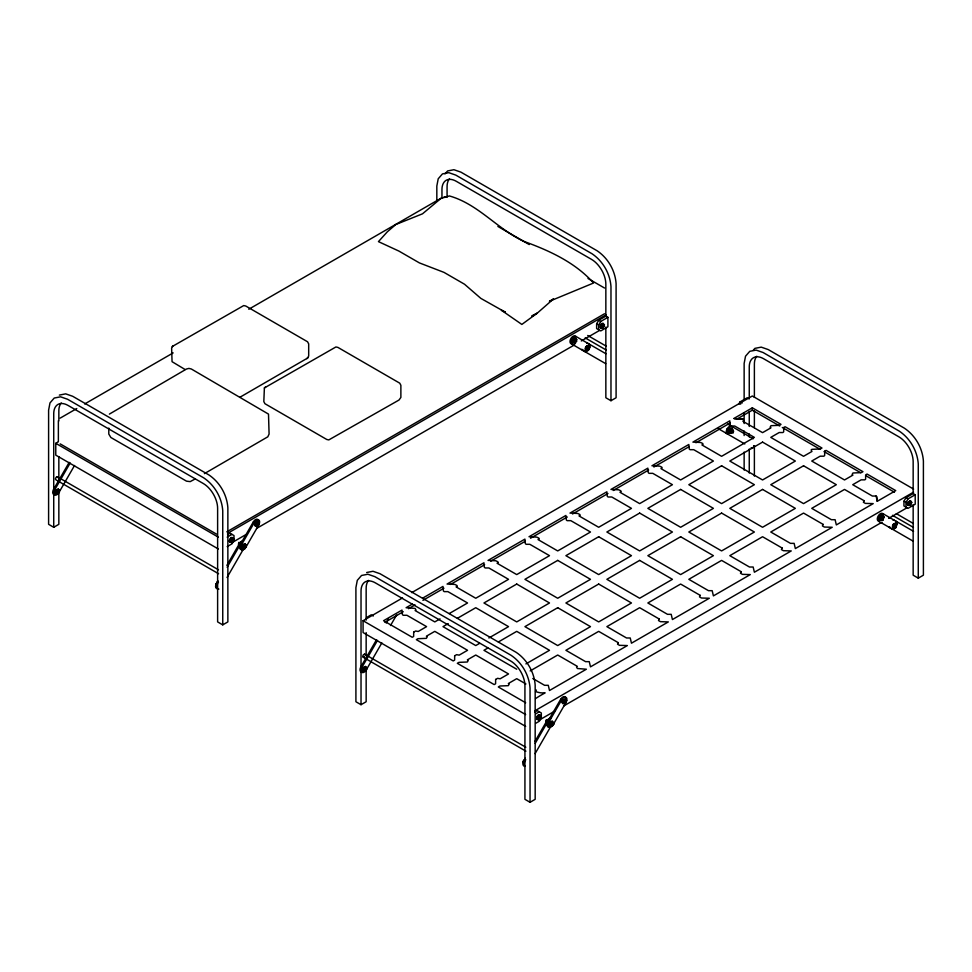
<?xml version="1.0" encoding="UTF-8"?>
<svg xmlns="http://www.w3.org/2000/svg" width="972" height="972" viewBox="0 0 972 972"><rect width="100%" height="100%" fill="white"/><g stroke="black" fill="none" stroke-linecap="round" stroke-linejoin="round"><path stroke-width="1.46" d="M56.631 491.103L56.631 492.44M230.765 539.606L230.765 540.942M245.406 546.993L245.406 543.98L244.094 544.101L242.259 547.297L242.793 548.487L244.094 548.366M573.93 340.297L573.93 341.634M601.34 326.325L602.166 324.903L602.98 325.377M523.701 762.899L524.236 761.076M538.075 717.02L538.075 718.357M546.859 721.03L546.288 719.754L545.705 721.698M881.227 517.724L881.227 519.06M239.489 545.839L238.772 544.818L239.489 542.971L240.922 542.133L241.943 542.728M546.799 723.253L546.082 722.232L546.799 720.386L548.232 719.559L548.949 720.58M732.511 432.467L731.078 433.293L729.34 431.677L731.491 429.004L733.228 430.608L731.491 429.004M731.078 433.293L730.361 432.273L731.078 430.426L732.511 429.6M172.785 346.044L171.631 348.061L172.056 361.681L185.02 369.469M264.384 387.937L263.825 401.594L264.955 403.72L326.762 439.478L328.791 439.915L398.994 400.039L400.877 397.427L400.877 385.289L399.735 383.162L337.928 347.417L335.911 346.968L264.384 387.937L265.696 386.856M307.517 358.048L308.683 356.031L308.683 343.894L307.553 341.767L245.746 306.01L243.717 305.573L172.19 346.542M54.979 494.505A4.35 2.515 -60 0 1 53.594 489.353L69.17 462.38M74.54 465.479L58.964 492.464A4.35 2.515 -60 0 1 54.626 494.967A4.35 2.515 -60 0 1 54.626 489.949L70.203 462.964M217.85 588.534A4.35 2.515 -60 0 1 216.464 583.394L217.959 580.819M226.853 565.4L239.464 543.555A4.35 2.515 -60 0 1 242.429 540.93M227.132 567.284L253.352 521.879A4.35 2.515 -60 0 1 258.491 520.506M241.518 549.763A4.35 2.515 -60 0 1 241.518 544.745L254.372 522.474A4.35 2.515 -60 0 1 258.722 519.971A4.35 2.515 -60 0 1 258.722 524.989L245.855 547.248A4.35 2.515 -60 0 1 241.518 549.763L240.485 549.168M227.035 577.502L243.352 549.229M362.277 671.919A4.35 2.515 -60 0 1 360.904 666.78L376.48 639.795M386.163 623.016L388.435 619.091M381.85 642.893L366.274 669.878A4.35 2.515 -60 0 1 361.924 672.393A4.35 2.515 -60 0 1 361.924 667.375L377.513 640.39M390.513 625.531L396.564 615.045M596.626 323.834L598.679 320.286L605.848 316.143L607.901 317.334L607.901 326.786L600.732 330.93L596.626 328.572L596.626 323.834L598.679 325.013L598.679 329.751M598.679 325.013L600.732 321.465L607.901 317.334M525.159 765.96A4.35 2.515 -60 0 1 523.774 760.809L525.257 758.245M534.904 741.539L546.774 720.981A4.35 2.515 -60 0 1 551.124 718.478M535.183 743.422L560.65 699.305A4.35 2.515 -60 0 1 565.789 697.932M548.828 727.178A4.35 2.515 -60 0 1 548.828 722.16L561.682 699.901A4.35 2.515 -60 0 1 566.02 697.386A4.35 2.515 -60 0 1 566.02 702.404L553.165 724.675A4.35 2.515 -60 0 1 548.828 727.178L547.795 726.594M535.086 753.64L551.403 725.367L552.424 725.902L553.676 724.359L553.676 722.706L551.403 722.002L550.164 725.197L552.424 725.902M738.671 404.267L740.044 401.898L747.213 397.767L749.254 398.945M903.936 501.26L905.989 497.713L913.158 493.569L915.211 494.748L915.211 504.213L908.03 508.356L903.936 505.987L903.936 501.26L905.989 502.439L905.989 507.165M905.989 502.439L908.03 498.891L915.211 494.748M55.963 491.334L57.202 489.779L59.474 490.483L58.235 493.691L55.963 492.986L55.963 491.334L56.983 491.917L56.983 493.582M56.983 491.917L58.235 490.374L59.474 490.483M230.109 539.825L231.348 538.281L233.608 538.986L232.369 542.182L230.109 541.477L230.109 539.825L231.129 540.42L231.129 542.072M231.129 540.42L232.369 538.865L233.608 538.986M255.709 523.859L256.948 522.316L259.22 523.009L257.981 526.217L255.709 525.512L255.709 523.859L256.742 524.443L256.742 526.107M256.742 524.443L257.981 522.9L259.22 523.009M242.854 546.118L244.094 544.575L246.366 545.28L245.126 548.487L242.854 547.783L242.854 546.118L243.875 546.714L243.875 548.366M243.875 546.714L245.126 545.171L246.366 545.28M215.966 585.363L217.206 582.167L218.457 582.277M573.261 340.516L574.501 338.973L576.773 339.678L575.533 342.873L573.261 342.18L573.261 340.516L574.282 341.111L574.282 342.764M574.282 341.111L575.533 339.568L576.773 339.678M600.915 325.729L602.166 324.186L604.426 324.891L603.187 328.099L600.915 327.394L600.915 325.729L601.947 326.325L601.947 327.977M601.947 326.325L603.187 324.782L604.426 324.891M586.116 347.94L587.355 346.397L589.627 347.101L588.388 350.297L586.116 349.604L586.116 347.94L587.137 348.535L587.137 350.187M587.137 348.535L588.388 346.992L589.627 347.101M363.273 668.748L364.512 667.205L366.772 667.91L365.533 671.105L363.273 670.413L363.273 668.748L364.293 669.344L364.293 670.996M364.293 669.344L365.533 667.8L366.772 667.91M537.407 717.251L538.646 715.696L540.918 716.4L539.679 719.608L537.407 718.903L537.407 717.251L538.439 717.834L538.439 719.499M538.439 717.834L539.679 716.291L540.918 716.4M563.019 701.274L564.258 699.731L566.53 700.435L565.291 703.631L563.019 702.938L563.019 701.274L564.039 701.869L564.039 703.521M564.039 701.869L565.291 700.326L566.53 700.435M551.185 725.792L551.185 724.14L552.424 722.597L553.676 722.706M523.276 762.789L523.276 761.125L524.515 759.582L525.755 759.691M880.571 517.942L881.811 516.399L884.083 517.104L882.831 520.299L880.571 519.595L880.571 517.942L881.592 518.538L881.592 520.19M881.592 518.538L882.831 516.995L884.083 517.104M908.225 503.156L909.464 501.613L911.736 502.317L910.497 505.513L908.225 504.808L908.225 503.156L909.245 503.751L909.245 505.404M909.245 503.751L910.497 502.208L911.736 502.317M893.426 525.366L894.665 523.823L896.937 524.528L895.686 527.723L893.426 527.018L893.426 525.366L894.447 525.961L894.447 527.614M894.447 525.961L895.686 524.406L896.937 524.528M445.042 173.879L447.582 170.951L453.924 169.711L460.91 172.141L597.136 250.788C608.01 258.127 615.179 270.544 616.09 283.63L616.09 397.767L610.975 400.719L605.848 397.767L605.848 327.114M753.191 350.321L754.892 348.365L761.234 347.138L768.22 349.568L904.446 428.215C915.32 435.553 922.489 447.971 923.4 461.044L923.4 575.181L918.273 578.146L913.158 575.181L913.158 504.529M109.374 414.108L186.515 369.008L188.933 368.412L191.363 369.008L268.503 414.108L269.086 434.071L267.798 436.817L204.412 473.631M239.926 543.822L241.226 542.449M603.466 326.604L600.854 328.099L600.319 326.908L602.166 323.712L603.466 323.591L604.001 324.782M563.687 701.055L564.258 700.447M547.236 721.248L548.536 719.875M550.82 723.326L551.987 722.658M909.464 502.317L908.65 503.739L909.464 504.213M910.776 504.018L908.164 505.525L907.629 504.334L909.464 501.139L910.776 501.005L911.311 502.208M894.082 525.135L894.665 524.528M240.023 397.196L307.286 358.231M306.812 358.632L308.112 357.55M536.398 690.035L535.584 691.505C545.632 695.515 550.808 688.613 535.584 698.552M60.179 418.13L76.788 408.532M84.661 403.988L173.162 352.897M248.796 309.23L441.823 197.79M218.36 548.998L55.769 455.127L55.769 443.305L58.405 441.786M218.506 569.823L57.239 476.705L56.012 477.422L55.392 479.002L56.012 479.876L218.591 573.747M53.727 490.945L53.727 413.732A20.278 11.713 60 0 1 68.064 405.446L203.282 483.509A20.278 11.713 60 0 1 217.619 508.356L217.619 621.91L222.746 624.862L222.746 510.725C221.823 497.64 214.654 485.222 203.78 477.896L67.554 399.249L60.58 396.819L54.225 398.046L49.985 402.93L48.6 410.184L48.6 524.321L53.727 527.286L58.842 524.321L58.842 489.754M195.275 478.904L190.208 481.614L186.515 481.164L110.857 437.485L108.791 434.071L108.791 428.081M532.304 316.034L537.212 313.191L553.493 298.939L549.399 301.296L593.552 283.022C575.254 262.489 549.557 250.715 524.163 241.481C497.348 229.185 478.37 204.096 449.38 195.943L440.923 198.458L422.492 213.828L395.859 224.483L387.403 231.725L378.448 241.627L398.933 251.092L419.418 262.914L443.997 272.379L464.495 284.213L480.873 298.404L505.112 312.061M226.816 531.83L604.511 313.762M227.557 533.373L606.297 314.709M227.521 534.576L229.914 533.191L234.009 535.56L234.009 540.286L231.956 543.834L227.181 546.604M227.181 537.139L231.956 534.381M231.506 542.923L245.965 534.564M256.487 528.489L574.731 344.756M581.305 340.965L599.712 330.334M222.746 624.862L227.861 621.91L227.861 507.773C226.95 494.687 219.781 482.27 208.907 474.931L72.681 396.284L65.695 393.854L59.353 395.094M366.493 617.572L371.268 614.802L373.321 615.993M525.658 726.412L363.078 632.553L363.078 620.719L402.53 597.95M411.739 592.628L752.328 395.993L913.607 489.098M412.456 604.037L406.102 607.707L415.117 608.423L415.931 609.894L415.117 610.55L434.788 621.91L440.024 618.872M422.626 598.169L442.977 586.42L443.39 590.964L444.204 591.62L447.898 591.62L467.556 602.98L449.21 613.575M752.328 407.815L733.896 418.458L742.912 419.175L743.726 420.645L742.912 421.301L762.57 432.649L770.978 427.802L770.164 427.145L770.978 425.675L779.374 425.323L781.014 424.375L752.328 407.815L752.328 410.184L779.714 425.991M384.876 622.335L403.246 611.716M408.495 608.691L415.056 604.9M422.929 600.356L443.937 588.23M450.498 584.451L484.615 564.744M490.738 561.208L525.293 541.258M530.542 538.233L567.296 517.007M572.544 513.981L607.974 493.521M613.223 490.495L648.652 470.035M653.901 467.01L689.342 446.549M695.903 442.758L730.021 423.063M736.582 419.272L752.328 410.184M730.057 432.698L731.491 431.872M525.816 747.237L364.549 654.132L363.309 654.836L362.702 656.428L363.309 657.303L525.901 751.162M363.309 657.303L364.549 656.586M448.226 623.611L442.977 626.636L475.758 645.566L479.694 643.294M457.399 618.313L475.758 607.707L508.538 626.636L488.867 637.984M361.025 704.7L361.025 591.146A20.278 11.713 60 0 1 375.374 582.872L510.579 660.936A20.278 11.713 60 0 1 524.929 685.77L524.929 799.324L530.044 802.289L530.044 688.152C529.133 675.066 521.964 662.649 511.09 655.31L374.864 576.663L367.878 574.233L361.535 575.473L357.295 580.345L355.91 587.61L355.91 701.748L361.025 704.7L366.152 701.748L366.152 668.675M487.883 648.02L483.947 650.292L516.727 669.222M498.369 641.97L516.727 631.363L549.508 650.292L525.913 663.912M530.165 670.923L557.709 655.019L577.368 666.379L576.554 667.035L577.368 668.505L586.383 669.222L549.508 690.509L548.281 685.309L544.587 685.309L532.79 678.492M534.867 710.787L913.595 492.136M534.831 711.99L537.212 710.617L541.319 712.986L541.319 717.713L539.266 721.26L535.681 723.326M535.681 713.873L539.266 711.796M538.804 720.337L554.587 711.225M563.796 705.915L882.041 522.183M888.615 518.38L907.022 507.761M530.044 802.289L535.171 799.324L535.171 685.187C534.26 672.114 527.079 659.696 516.205 652.358L379.991 573.711L373.005 571.281L366.663 572.508M531.915 315.827L537.212 313.191L521.855 324.429L501.37 310.238L505.355 312.146M601.753 327.734L600.453 327.868L600.453 324.855L601.753 323.482L603.053 323.348L603.6 324.551M586.954 349.944L585.642 350.078L585.108 348.887L585.642 347.065L586.954 345.692L588.254 345.558L588.789 346.749M587.355 350.187L586.055 350.309L585.521 349.118L586.055 347.296L587.355 345.923L588.668 345.801L589.202 346.992M56.789 493.339L55.489 493.46L54.954 492.269L55.489 490.447L58.101 488.94L58.636 490.143M57.202 493.569L55.902 493.703L55.355 492.5L55.902 490.69L58.514 489.183L59.049 490.374M730.361 432.747L729.061 432.868L728.514 431.677L729.061 429.867L731.661 428.36L732.208 429.551M730.774 432.977L729.462 433.111L728.927 431.92L729.462 430.098L732.074 428.591L732.609 429.782M256.547 525.864L255.235 525.986L254.7 524.795L255.235 522.972L256.547 521.6L257.847 521.478L258.394 522.669M256.948 526.095L255.648 526.229L255.114 525.026L255.648 523.215L258.26 521.709L258.795 522.9M232.235 537.443L230.935 537.565L229.088 540.76L229.635 541.963L230.935 541.829M231.348 542.06L230.036 542.194L229.501 541.003L230.036 539.181L232.648 537.674L233.195 538.865M244.677 545.231L243.522 545.9L243.522 547.236M243.693 548.123L242.38 548.257L241.846 547.066L242.38 545.243L244.993 543.737L245.527 544.928M909.063 505.161L907.751 505.294L907.216 504.091L907.751 502.281L910.363 500.774L910.898 501.965M881.397 519.947L880.097 520.081L879.563 518.878L880.097 517.068L882.71 515.561L883.244 516.752M881.811 520.178L880.511 520.312L879.964 519.121L880.511 517.298L881.811 515.925L883.111 515.792L883.657 516.995M894.252 527.371L892.952 527.492L892.418 526.302L892.952 524.491L895.564 522.985L896.099 524.175M894.665 527.602L893.365 527.735L893.365 524.722L895.965 523.215L896.512 524.406M364.099 670.753L362.799 670.887L362.252 669.696L362.799 667.873L365.411 666.367L365.946 667.557M364.512 670.996L363.212 671.117L362.665 669.927L363.212 668.104L365.812 666.61L366.359 667.8M563.845 703.278L562.545 703.412L562.01 702.221L562.545 700.399L565.157 698.892L565.692 700.083M564.258 703.521L562.958 703.643L562.411 702.452L562.958 700.642L565.57 699.135L566.105 700.326M538.245 719.256L536.933 719.377L536.933 716.364L538.245 714.991L539.545 714.857L540.092 716.06M538.646 719.487L537.346 719.62L536.811 718.417L537.346 716.607L538.646 715.234L539.958 715.1L540.493 716.291M552.303 721.163L550.99 721.285L549.156 724.48L549.69 725.683L550.99 725.549M551.403 725.78L550.103 725.914L549.557 724.723L550.103 722.901L552.703 721.394L553.25 722.597M443.912 197.085L445.03 197.085M734.273 418.677L742.912 419.175M600.915 327.394L603.187 328.099M573.261 342.18L575.533 342.873M586.116 349.604L588.388 350.297M753.543 446.27L754.794 446.379L753.762 445.784M908.225 504.808L910.497 505.513M880.571 519.595L882.831 520.299M893.426 527.018L895.686 527.723M55.963 492.986L58.235 493.691M255.709 525.512L257.981 526.217M230.109 541.477L232.369 542.182M242.854 547.783L245.126 548.487M363.273 670.413L365.533 671.105M563.019 702.938L565.291 703.631M537.407 718.903L539.679 719.608M550.164 725.197L551.403 725.306M876.076 496.048L872.382 496.048L852.723 484.7L861.119 479.852L864.813 479.852L865.615 479.184L865.651 474.858L867.06 474.057L895.747 490.617L877.303 501.26L876.076 496.048L876.89 496.716L876.926 501.042M497.871 226.44L529.218 244.543M587.987 278.478L604.511 288.016M598.679 320.286L600.732 321.465M740.044 401.898L742.086 403.088M905.989 497.713L908.03 498.891M782.314 427.498L820.125 449.319M824.037 451.579L860.536 472.659M865.76 475.66L894.434 492.221M602.166 324.186L603.187 324.782M739.631 403.562L740.652 404.145M909.464 501.613L910.497 502.208M603.405 325.96L604.426 326.543M587.708 335.474L606.066 346.068M896.33 513.653L913.364 523.495M585.168 337.879L606.151 349.993M892.478 515.306L913.449 527.419M605.981 353.784L575.242 336.045A4.35 2.515 -60 0 0 570.892 338.548A4.35 2.515 -60 0 0 570.892 343.566L605.726 363.674M727.651 424.035L753.227 438.797M913.546 531.356L882.552 513.459A4.35 2.515 -60 0 0 878.202 515.974A4.35 2.515 -60 0 0 878.202 520.992L913.036 541.1M574.501 338.973L575.533 339.568M587.355 346.397L588.388 346.992M881.811 516.399L882.831 516.995M894.665 523.823L895.686 524.406M575.752 340.747L576.773 341.33M730.057 429.831L731.078 430.426M588.096 348.486L589.129 349.07A4.35 2.515 -60 0 0 589.129 344.052M727.165 433.791A4.35 2.515 -60 0 1 727.165 428.774L728.186 429.357A4.35 2.515 -60 0 1 732.536 426.854M729.34 431.677L730.361 432.273M718.162 428.591L744.795 443.961M256.948 522.316L257.981 522.9M564.258 699.731L565.291 700.326M253.352 521.879L254.372 522.474M257.689 524.394L258.722 524.989M560.65 699.305L561.682 699.901M525.913 683.972L516.727 678.675L508.332 683.535L509.146 684.191L508.332 685.661L499.936 686.013L498.296 686.961L525.67 702.768M244.094 544.575L245.126 545.171M551.403 722.002L552.424 722.597M231.348 538.281L232.369 538.865M239.489 542.971L240.509 543.555M245.345 546.349L246.366 546.932M538.646 715.696L539.679 716.291M546.799 720.386L547.819 720.981M552.643 723.763L553.676 724.359M241.518 544.745L239.464 543.555L238.395 544.284L238.978 542.327L239.792 542.801M546.774 720.981L548.828 722.16M552.145 724.079L553.165 724.675M232.587 540.043L233.608 540.639M550.164 723.545L551.185 724.14M238.772 544.818L239.792 545.401M546.082 722.232L547.102 722.828M60.179 443.876L216.464 534.102M55.769 443.305L218.36 537.164M363.078 620.719L525.658 714.59M57.202 489.779L58.235 490.374M217.206 582.167L218.238 582.75M364.512 667.205L365.533 667.8M524.515 759.582L525.536 760.177M58.442 491.553L59.474 492.148M365.751 668.979L366.772 669.562M53.594 489.353L54.626 489.949M216.464 583.394L217.497 583.978A4.35 2.515 -60 0 0 218.87 589.129M360.904 666.78L361.924 667.375M523.774 760.809L524.807 761.404A4.35 2.515 -60 0 0 524.807 766.422M215.966 583.71L216.987 584.293M523.276 761.125L524.297 761.72M364.549 654.132L365.156 655.007M240.922 542.133L241.639 543.154M57.239 476.705L57.846 477.58M575.934 339.325L575.4 338.135L574.1 338.268L572.253 341.464L572.787 342.654M365.326 668.384L364.512 667.922L363.929 669.866M918.273 578.146L918.273 464.009C917.361 450.923 910.193 438.506 899.319 431.167L763.093 352.52L756.119 350.09L749.764 351.329L745.524 356.202L744.139 363.467L744.139 399.516M913.158 493.569L913.158 461.627A20.278 11.713 60 0 0 898.821 436.793L763.603 358.729A20.278 11.713 60 0 0 749.254 367.003L749.254 397.487M754.381 397.354L754.381 364.05A20.278 11.713 60 0 1 756.799 356.25M754.381 410.986L754.381 427.644M754.381 445.808L754.381 476.086M749.254 411.411L749.254 426.441M749.254 433.962L749.254 436.963M749.254 448.991L749.254 473.048M744.139 413.027L744.139 423.537M744.139 431.046L744.139 435.553M744.139 452.077L744.139 470.096M610.975 400.719L610.975 286.582C610.052 273.497 602.883 261.079 592.009 253.753L455.795 175.106L448.809 172.676L442.454 173.903L438.214 178.787L436.829 186.041L436.829 201.058M605.848 316.143L605.848 284.213A20.278 11.713 60 0 0 591.511 259.366L456.293 181.302A20.278 11.713 60 0 0 441.956 189.589L441.956 198.3M447.071 197.231L447.071 186.624A20.278 11.713 60 0 1 449.489 178.824M366.152 620.124L366.152 588.194A20.278 11.713 60 0 1 368.57 580.393M366.152 632.602L366.152 655.152M58.842 420.937L58.842 410.767A20.278 11.713 60 0 1 61.26 402.967M58.842 456.682L58.842 479.232M58.369 420.669L58.369 441.324M53.727 493.97L53.727 527.286M727.165 428.774A4.35 2.515 -60 0 1 731.515 426.258M727.518 433.318A4.35 2.515 -60 0 1 726.145 433.196M754.151 446.865A4.35 2.515 -60 0 1 751.186 447.655M728.186 434.375A4.35 2.515 -60 0 1 728.186 429.357M879.223 521.575A4.35 2.515 -60 0 1 879.223 516.557A4.35 2.515 -60 0 1 883.572 514.054M895.406 520.883A4.35 2.515 -60 0 1 896.196 522.013M892.442 528.537A4.35 2.515 -60 0 1 890.267 527.286M896.427 521.478A4.35 2.515 -60 0 1 897.229 524.443M896.427 526.496A4.35 2.515 -60 0 1 892.089 528.999M890.036 527.82A4.35 2.515 -60 0 1 889.234 526.69M893.001 520.166A4.35 2.515 -60 0 1 894.386 520.287M549.18 726.716A4.35 2.515 -60 0 1 546.896 724.602A4.35 2.515 -60 0 1 549.18 719.863M571.925 344.161A4.35 2.515 -60 0 1 571.925 339.143A4.35 2.515 -60 0 1 576.262 336.628M586.724 343.335A4.35 2.515 -60 0 1 588.898 344.598M585.132 351.111A4.35 2.515 -60 0 1 582.957 349.859M589.129 349.07A4.35 2.515 -60 0 1 584.78 351.585M582.726 350.394A4.35 2.515 -60 0 1 581.936 349.264M241.87 549.289A4.35 2.515 -60 0 1 239.586 547.175A4.35 2.515 -60 0 1 241.87 542.437M413.683 632.14L413.647 636.466L412.25 637.28L383.563 620.719L402.007 610.076L402.42 614.62L403.234 615.276L406.916 615.276L426.587 626.636L418.191 631.484L415.639 631.01L413.683 632.14M454.665 655.796L454.629 660.122L453.219 660.936L416.344 639.649L417.984 638.701L426.38 638.349L427.194 636.879L426.38 636.21L434.788 631.363L467.556 650.292L459.161 655.14L456.621 654.666L454.665 655.796M495.635 679.452L495.599 683.778L494.189 684.592L457.314 663.305L458.966 662.357L467.362 662.005L468.164 660.535L467.362 659.867L475.758 655.019L508.538 673.948L500.13 678.796L497.591 678.322L495.635 679.452M783.711 427.546L783.675 431.872L782.861 432.54L779.167 432.54L770.772 437.388L803.552 456.305L811.948 451.458L811.134 449.987L811.948 449.331L820.344 448.979L821.984 448.031L785.109 426.744L783.711 427.546M824.681 451.202L824.645 455.528L823.831 456.196L820.149 456.196L811.742 461.044L844.522 479.961L852.93 475.114L852.116 474.458L852.93 472.987L861.313 472.635L862.966 471.687L826.091 450.401L824.681 451.202M573.201 339.884L572.666 341.694L573.201 342.885L574.501 342.764L575.813 341.379L575.813 338.377L573.201 339.884M732.438 431.823L733.022 433.099L733.605 431.143L732.438 431.823M456.901 586.238L456.087 586.894L475.758 598.254L508.538 579.324L488.867 567.964L485.186 567.964L484.372 567.308L483.947 562.764L447.071 584.051L454.738 584.415L456.901 585.423L456.901 586.238M497.871 562.581L497.069 563.238L516.727 574.586L549.508 555.668L529.837 544.308L526.156 544.308L525.342 543.652L524.929 539.108L488.053 560.394L495.72 560.759L497.871 561.767L497.871 562.581M538.853 538.925L538.038 539.582L557.709 550.93L590.49 532.012L570.819 520.652L567.126 520.652L566.312 519.996L565.898 515.452L529.023 536.738L536.69 537.103L538.853 538.111L538.853 538.925M579.822 515.269L579.008 515.925L598.679 527.274L631.46 508.356L611.789 496.996L608.108 496.996L607.293 496.34L606.868 491.796L569.993 513.082L577.66 513.447L579.822 514.455L579.822 515.269M620.804 491.613L619.99 492.269L639.649 503.618L672.43 484.7L652.771 473.34L649.077 473.34L648.263 472.684L647.85 468.14L610.975 489.426L618.642 489.791L620.804 490.799L620.804 491.613M661.774 467.957L660.96 468.613L680.631 479.961L713.412 461.044L693.741 449.684L690.047 449.684L689.233 449.028L688.82 444.483L651.945 465.77L659.611 466.135L661.774 467.143L661.774 467.957M702.744 444.301L701.93 444.957L721.601 456.305L754.381 437.388L734.711 426.028L731.029 426.028L730.215 425.372L729.802 420.827L692.914 442.114L700.581 442.479L702.744 443.487L702.744 444.301M618.35 642.723L617.536 644.193L619.492 645.323L627.365 645.566L590.49 666.853L589.251 661.653L585.569 661.653L565.898 650.292L598.679 631.363L618.35 642.723M659.32 619.067L658.506 620.537L660.462 621.667L668.335 621.91L631.46 643.197L630.233 637.984L626.539 637.984L606.868 626.636L639.649 607.707L659.32 619.067M700.29 595.411L699.488 596.881L701.444 598.011L709.305 598.254L672.43 619.541L671.202 614.328L667.521 614.328L647.85 602.98L680.631 584.051L700.29 595.411M741.272 571.755L740.457 573.225L742.414 574.355L750.287 574.586L713.412 595.885L712.172 590.672L708.491 590.672L688.82 579.324L721.601 560.394L741.272 571.755M782.241 548.099L781.427 549.569L783.383 550.699L791.257 550.93L754.381 572.229L753.154 567.016L749.461 567.016L729.802 555.668L762.57 536.738L782.241 548.099M823.223 524.443L822.409 525.913L824.365 527.043L832.226 527.274L795.351 548.572L794.124 543.36L790.443 543.36L770.772 532.012L803.552 513.082L823.223 524.443M864.193 500.787L863.379 502.257L865.335 503.387L873.208 503.618L836.333 524.916L835.106 519.704L831.412 519.704L811.742 508.356L844.522 489.426L864.193 500.787M516.727 584.051L483.947 602.98L516.727 621.91L549.508 602.98L516.727 584.051M557.709 560.394L524.929 579.324L557.709 598.254L590.49 579.324L557.709 560.394M598.679 536.738L565.898 555.668L598.679 574.586L631.46 555.668L598.679 536.738M639.649 513.082L606.868 532.012L639.649 550.93L672.43 532.012L639.649 513.082M680.631 489.426L647.85 508.356L680.631 527.274L713.412 508.356L680.631 489.426M721.601 465.77L688.82 484.7L721.601 503.618L754.381 484.7L721.601 465.77M762.57 442.114L729.802 461.044L762.57 479.961L795.351 461.044L762.57 442.114M557.709 607.707L524.929 626.636L557.709 645.566L590.49 626.636L557.709 607.707M598.679 584.051L565.898 602.98L598.679 621.91L631.46 602.98L598.679 584.051M639.649 560.394L606.868 579.324L639.649 598.254L672.43 579.324L639.649 560.394M680.631 536.738L647.85 555.668L680.631 574.586L713.412 555.668L680.631 536.738M721.601 513.082L688.82 532.012L721.601 550.93L754.381 532.012L721.601 513.082M762.57 489.426L729.802 508.356L762.57 527.274L795.351 508.356L762.57 489.426M803.552 465.77L770.772 484.7L803.552 503.618L836.333 484.7L803.552 465.77"/></g></svg>
